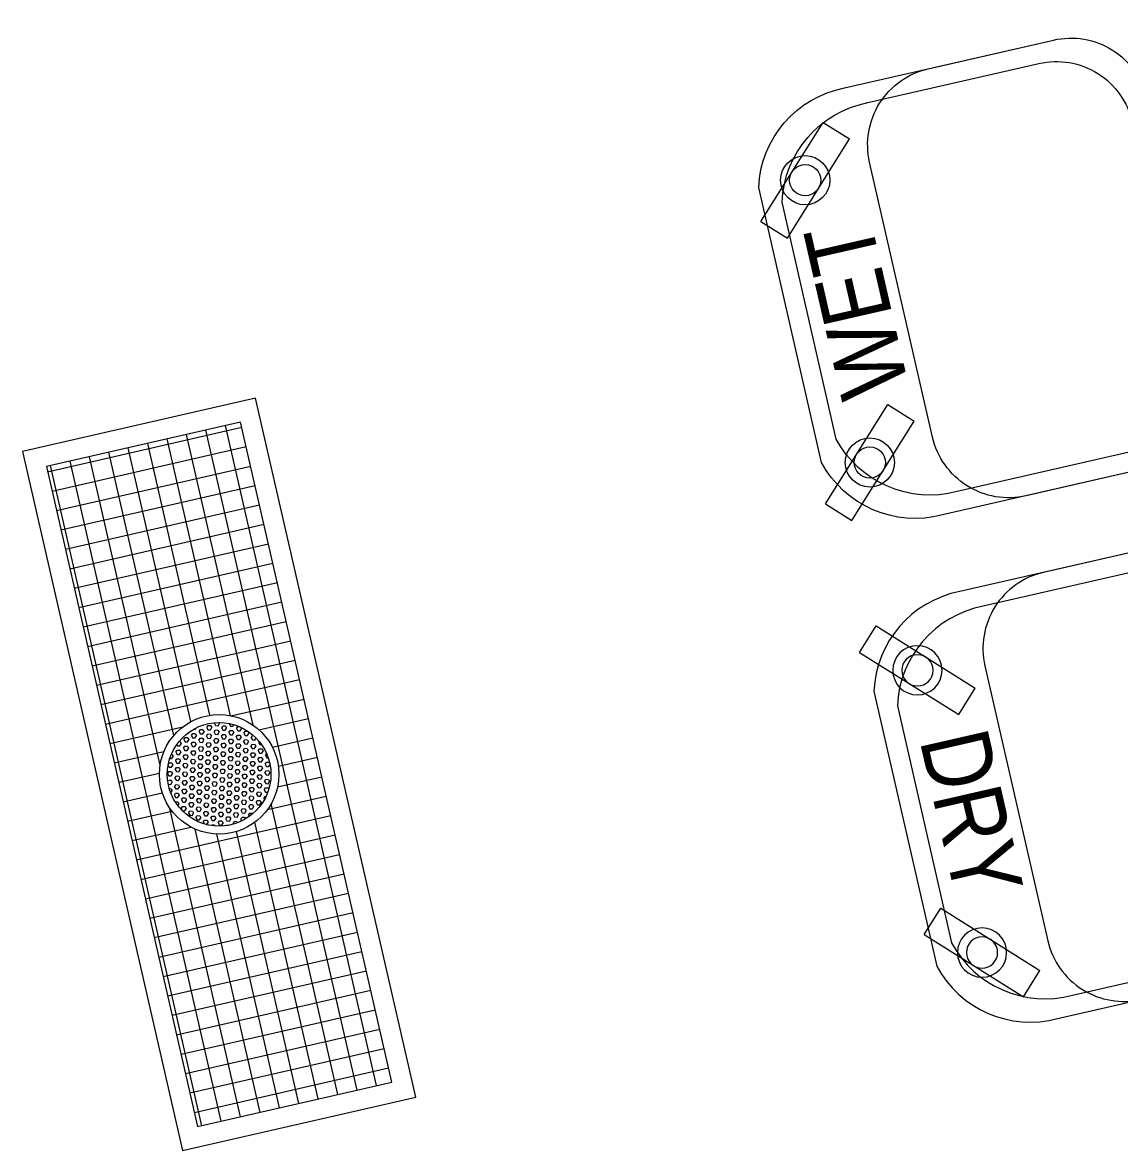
# Model space of a CAD drawing. Header units: millimetres. Extents: x 1667 to 847943, y 724 to 1832625.
# Drawn here: x 660399 to 661775, y 718692 to 720108 of the extents above; entities that cross this region are included whole.
import ezdxf

# ---------------------------------------------------------------- set-up
doc = ezdxf.new("R2010")
doc.units = ezdxf.units.MM
doc.linetypes.add('CENTER', pattern=[2, 1.25, -0.25, 0.25, -0.25])
for name, color, linetype, lineweight in [('DIMENSION_MOFA', 66, 'CENTER', 15), ('GH - KIT - PLAN', 32, 'Continuous', 0), ('GH - KIT EQUIP.', 2, 'Continuous', 9), ('TEXT NAME', 250, 'Continuous', 0)]:
    doc.layers.add(name, color=color, linetype=linetype, lineweight=lineweight)
doc.styles.add('AR N', font='ARIALN.TTF')

# ---------------------------------------------------------------- blocks, each defined once
blk = doc.blocks.new('WEST BIN')
at = {"layer": 'GH - KIT - PLAN'}
for p, q in [((-302812.3, -2021), (-302916.2, -2125)), ((-302784.6, -2048.7), (-302812.3, -2021)), ((-302784.6, -2048.7), (-302888.5, -2152.7)), ((-302888.5, -2152.7), (-302916.2, -2125)), ((-302812.3, -2384.5), (-302916.2, -2488.5)), ((-302784.6, -2412.2), (-302812.3, -2384.5)), ((-302784.6, -2412.2), (-302888.5, -2516.2)), ((-302888.5, -2516.2), (-302916.2, -2488.5))]:
    blk.add_line(p, q, dxfattribs=at)
blk.add_lwpolyline([(-302924.4, -2552.4), (-303193.3, -2552.4, -0.414214), (-303291.3, -2454.4), (-303291.3, -2100.4, -0.414214), (-303193.3, -2002.4), (-303032.2, -2002.4, -0.414214), (-302934.2, -2100.4), (-302934.2, -2454.4, -0.414214), (-303032.2, -2552.4), (-303193.3, -2552.4, -0.414214), (-303291.3, -2454.4), (-303291.3, -2100.4, -0.414214), (-303193.3, -2002.4), (-302924.4, -2002.4, -0.347477), (-302791.4, -2100.4), (-302791.4, -2454.4, -0.347477), (-302924.4, -2552.4)], format="xyb", dxfattribs=at)
blk.add_lwpolyline([(-302948.9, -2527.9), (-303168.8, -2527.9, -0.414214), (-303266.8, -2429.9), (-303266.8, -2124.9, -0.414214), (-303168.8, -2026.9), (-302948.9, -2026.9, -0.347477), (-302815.9, -2124.9), (-302815.9, -2429.9, -0.347477)], format="xyb", close=True, dxfattribs=at)
for centre, radius in [((-302850.4, -2086.9), 30.9), ((-302850.4, -2086.9), 19.6), ((-302850.4, -2450.4), 30.9), ((-302850.4, -2450.4), 19.6)]:
    blk.add_circle(centre, radius, dxfattribs=at)
blk = doc.blocks.new('GR900')
at = {"layer": 'GH - KIT EQUIP.', "true_color": 0x262627}
h = blk.add_hatch(dxfattribs=at)
h.set_pattern_fill('ANSI37', color=250, scale=0.2, angle=225)
h.set_pattern_definition([(180, (-3872.326976, 284.98693), (1e-16, 0.025), []), (90, (-3872.326976, 284.98693), (0.025, -1e-16), [])])
h.paths.add_polyline_path([(-390.0905, 49.8076), (-390.0905, 50.6575), (-390.3405, 50.6574), (-390.3405, 49.8076)])
h.paths.add_polyline_path([(-390.1405, 50.2325, 1), (-390.2905, 50.2325, 1)], flags=16)
h.paths.add_polyline_path([(-390.1505, 50.2325, 1), (-390.2805, 50.2325, 1)], flags=0)
h = blk.add_hatch(dxfattribs=at)
h.set_pattern_fill('HEX', color=250, scale=0.025, angle=225)
h.set_pattern_definition([(225, (-3872.326976, 284.9869303), (-0.003827327723, 0.003827327723), [0.003125, -0.00625]), (105, (-3872.326976, 284.9869303), (0.005228226898, 0.001400899175), [0.003125, -0.00625]), (165, (-3872.329186, 284.9847206), (0.001400899175, 0.005228226898), [0.003125, -0.00625])])
h.paths.add_polyline_path([(-390.1505, 50.2325, 1), (-390.2805, 50.2325, 1)])
at = {"layer": 'GH - KIT EQUIP.'}
blk.add_lwpolyline([(-390.0655, 49.7826), (-390.0655, 50.6825), (-390.3655, 50.6825), (-390.3655, 49.7826), (-390.0655, 49.7826)], dxfattribs=at)
blk.add_lwpolyline([(-390.3405, 49.8076), (-390.0905, 49.8076), (-390.0905, 50.6575), (-390.3405, 50.6574)], close=True, dxfattribs=at)
for radius in [0.075, 0.065]:
    blk.add_circle((-390.2155, 50.2325), radius, dxfattribs=at)
blk = doc.blocks.new('FURNITURE BOH')
at = {"layer": 'GH - KIT EQUIP.', "lineweight": 15, "rotation": 180}
blk.add_blockref('WEST BIN', (-309082.3, 3154.9), dxfattribs=at)
at = {"layer": 'GH - KIT EQUIP.', "ltscale": 0.5, "xscale": 1000.146388052726, "yscale": 1000.146388052726, "zscale": 1000.146388052726, "rotation": 179.9999999999999}
blk.add_blockref('GR900', (-397387.9, 55282.3), dxfattribs=at)
at = {"layer": 'GH - KIT EQUIP.', "lineweight": 15, "xscale": -1, "rotation": 359.9999999999999}
blk.add_blockref('WEST BIN', (-309082.4, 7061.1), dxfattribs=at)
at = {"layer": 'TEXT NAME', "color": 114, "ltscale": 2, "char_height": 86.3, "width": 247.908, "attachment_point": 5, "style": 'AR N'}
for s, insert, rotation in [('{\\C0;WET}', (-6205.9, 5432.2), 90), ('{\\C0;DRY}', (-6205.9, 4783.9), 270)]:
    blk.add_mtext(s, dxfattribs=dict(at, insert=insert, rotation=rotation))
blk = doc.blocks.new('ff')
at = {"color": 1, "rotation": 360}
blk.add_blockref('FURNITURE BOH', (69580.092, -18129.993), dxfattribs=at)

msp = doc.modelspace()

# ---------------------------------------------------------------- block references
at = {"layer": 'DIMENSION_MOFA', "rotation": 12.89632932256583}
msp.add_blockref('ff', (596835.137, 717980.215), dxfattribs=at)

doc.saveas('drawing.dxf')
